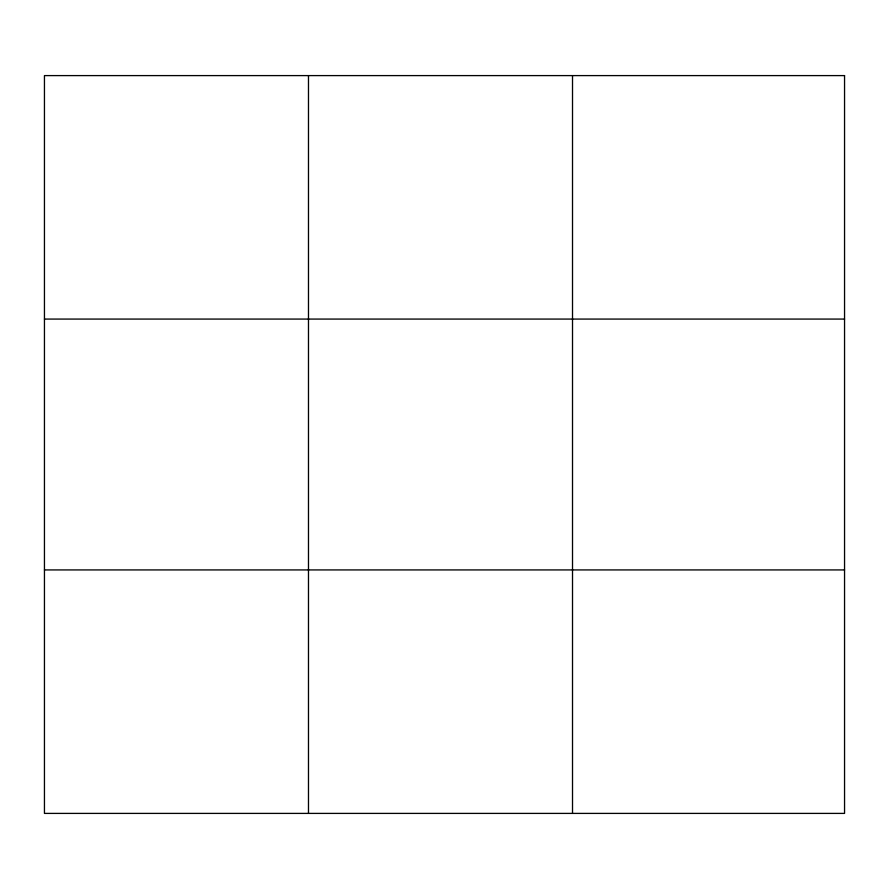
<?xml version="1.0" encoding="UTF-8"?>
<svg xmlns="http://www.w3.org/2000/svg" width="889" height="889" viewBox="0 0 889 889"><rect width="100%" height="100%" fill="white"/><g stroke="black" fill="none" stroke-linecap="round" stroke-linejoin="round"><path stroke-width="1.33" d="M308.483 75.598L308.483 813.402M572.516 75.598L572.516 813.402M44.45 319.073L844.55 319.073M44.45 569.927L844.55 569.927M844.55 75.598L844.55 813.402L44.45 813.402L44.45 75.598L844.55 75.598"/></g></svg>
